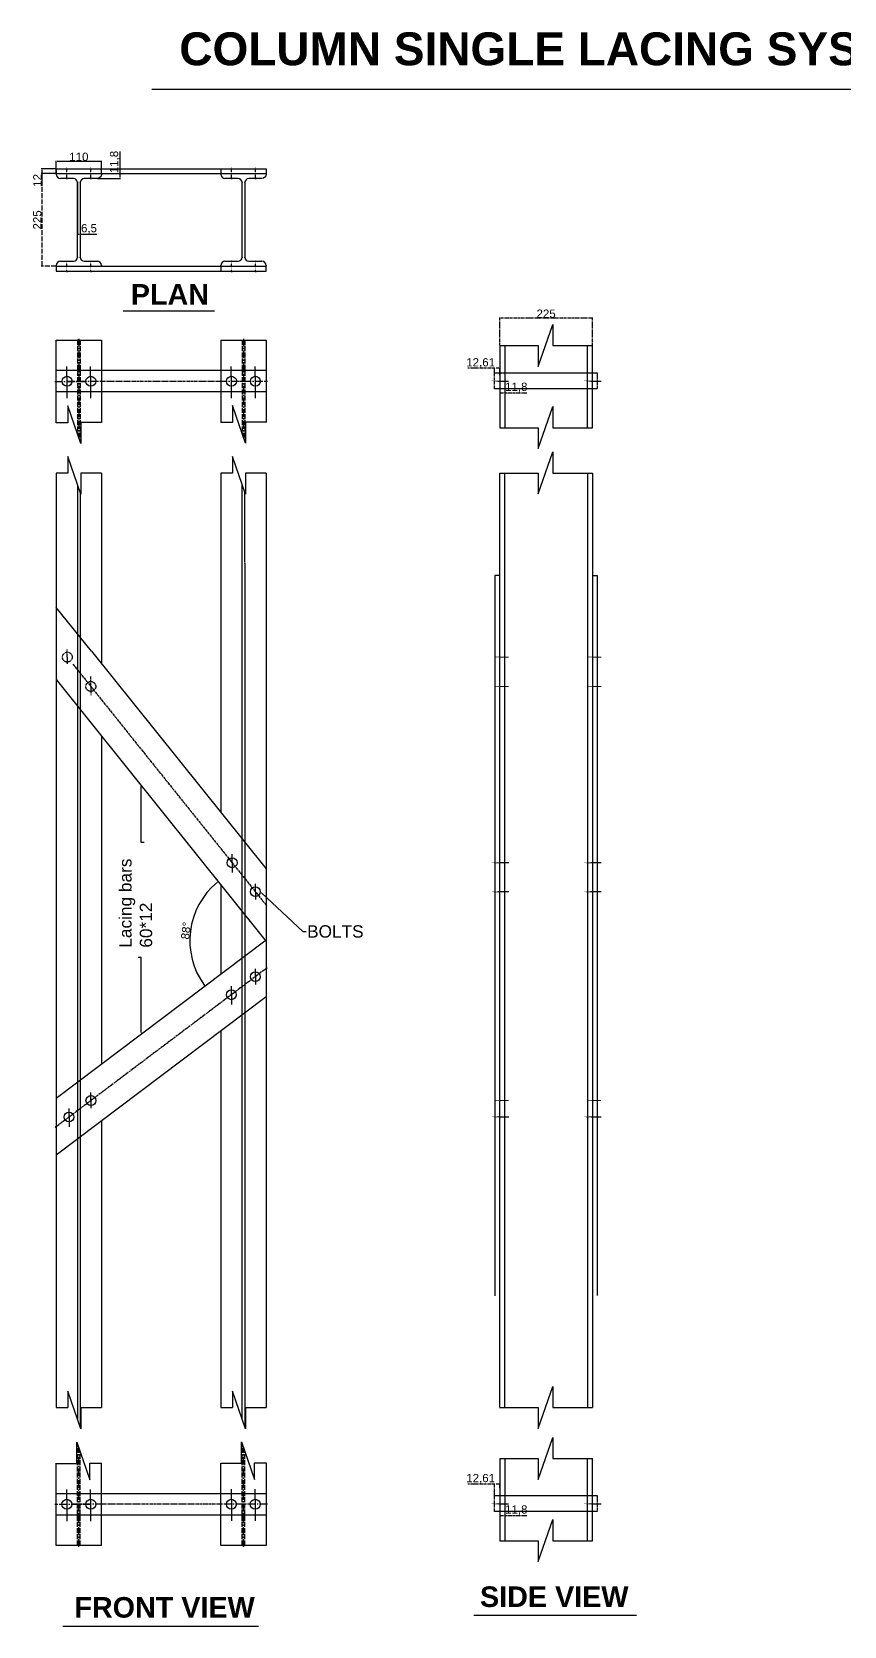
# Model space of a CAD drawing. Header units: millimetres. Extents: x 8616 to 52725, y 6697 to 10698.
# Drawn here: x 21785 to 23760, y 6697 to 10573 of the extents above; entities that cross this region are included whole.
import ezdxf
from ezdxf import colors
from ezdxf.entities.mleader import LeaderData, LeaderLine
from ezdxf.math import Vec2, Vec3

# ---------------------------------------------------------------- set-up
doc = ezdxf.new("R2010")
doc.units = ezdxf.units.MM
for name, pattern in [('ACAD_ISO02W100', [15, 12, -3]), ('CENTER', [50.8, 31.75, -6.35, 6.35, -6.35]), ('CENTER2', [28.575, 19.05, -3.175, 3.175, -3.175])]:
    doc.linetypes.add(name, pattern=pattern)
doc.styles.get("Standard").update_dxf_attribs({"font": 'arial.ttf'})
doc.dimstyles.new('ISO-25', dxfattribs={"dimtxt": 20, "dimasz": 2.5, "dimexe": 1.25, "dimexo": 0.625, "dimtad": 1, "dimtxsty": 'Standard', "dimcen": 2.5, "dimadec": 0, "dimazin": 0, "dimtfac": 1, "dimtmove": 0, "dimatfit": 3, "dimfxl": 1, "dimarcsym": 0})

# ---------------------------------------------------------------- blocks, each defined once
blk = doc.blocks.new('*D54')
at = {"color": 0, "linetype": 'ACAD_ISO02W100', "lineweight": -2, "transparency": 16777216}
for p, q in [((21843.8, 10228.6), (21808, 10228.6)), ((21809.3, 10226.1), (21809.3, 10006.1)), ((21843.8, 10003.6), (21808, 10003.6))]:
    blk.add_line(p, q, dxfattribs=at)
at = {"color": 0, "linetype": 'ACAD_ISO02W100', "transparency": 16777216}
for points in [[(21808.9, 10226.1), (21809.7, 10226.1), (21809.3, 10228.6)], [(21808.9, 10006.1), (21809.7, 10006.1), (21809.3, 10003.6)]]:
    blk.add_solid(points, dxfattribs=at)
at = {"layer": 'Defpoints', "color": 0, "linetype": 'ACAD_ISO02W100', "transparency": 16777216}
for p in [(21844.4, 10228.6), (21809.3, 10003.6), (21844.4, 10003.6)]:
    blk.add_point(p, dxfattribs=at)
at = {"color": 0, "linetype": 'ACAD_ISO02W100', "transparency": 16777216, "insert": (21798.5, 10116.1), "char_height": 20, "attachment_point": 5, "rotation": 90}
blk.add_mtext('225', dxfattribs=at)
blk = doc.blocks.new('*D55')
at = {"color": 0, "lineweight": -2, "ltscale": 0.2, "transparency": 16777216}
for p, q in [((21844.4, 10229.2), (21844.4, 10259.9)), ((21846.9, 10258.6), (21951.9, 10258.6)), ((21954.4, 10229.2), (21954.4, 10259.9))]:
    blk.add_line(p, q, dxfattribs=at)
at = {"color": 0, "ltscale": 0.2, "transparency": 16777216}
for points in [[(21846.9, 10259), (21846.9, 10258.2), (21844.4, 10258.6)], [(21951.9, 10259), (21951.9, 10258.2), (21954.4, 10258.6)]]:
    blk.add_solid(points, dxfattribs=at)
at = {"layer": 'Defpoints', "color": 0, "ltscale": 0.2, "transparency": 16777216}
for p in [(21954.4, 10258.6), (21844.4, 10228.6), (21954.4, 10228.6)]:
    blk.add_point(p, dxfattribs=at)
at = {"color": 0, "ltscale": 0.2, "transparency": 16777216, "insert": (21899.4, 10269.4), "char_height": 20, "attachment_point": 5}
blk.add_mtext('110', dxfattribs=at)
blk = doc.blocks.new('*D56')
at = {"color": 0, "lineweight": -2, "ltscale": 0.2, "transparency": 16777216}
for p, q in [((21843.8, 10240.4), (21807.8, 10240.4)), ((21809.1, 10237.9), (21809.1, 10231.1)), ((21843.8, 10228.6), (21807.8, 10228.6)), ((21809.1, 10228.6), (21809.1, 10198.3))]:
    blk.add_line(p, q, dxfattribs=at)
at = {"color": 0, "ltscale": 0.2, "transparency": 16777216}
for points in [[(21808.7, 10237.9), (21809.5, 10237.9), (21809.1, 10240.4)], [(21808.7, 10231.1), (21809.5, 10231.1), (21809.1, 10228.6)]]:
    blk.add_solid(points, dxfattribs=at)
at = {"layer": 'Defpoints', "color": 0, "ltscale": 0.2, "transparency": 16777216}
for p in [(21844.4, 10240.4), (21809.1, 10228.6), (21844.4, 10228.6)]:
    blk.add_point(p, dxfattribs=at)
at = {"color": 0, "ltscale": 0.2, "transparency": 16777216, "insert": (21798.4, 10212.2), "char_height": 20, "attachment_point": 5, "rotation": 90}
blk.add_mtext('12', dxfattribs=at)
blk = doc.blocks.new('*D57')
at = {"color": 0, "lineweight": -2, "ltscale": 0.2, "transparency": 16777216}
for p, q in [((21999.6, 10228.6), (21999.6, 10282.4)), ((21945.1, 10228.6), (22000.8, 10228.6)), ((21945.1, 10216.8), (22000.8, 10216.8)), ((21999.6, 10219.3), (21999.6, 10226.1))]:
    blk.add_line(p, q, dxfattribs=at)
at = {"color": 0, "ltscale": 0.2, "transparency": 16777216}
for points in [[(21999.2, 10226.1), (22000, 10226.1), (21999.6, 10228.6)], [(21999.2, 10219.3), (22000, 10219.3), (21999.6, 10216.8)]]:
    blk.add_solid(points, dxfattribs=at)
at = {"layer": 'Defpoints', "color": 0, "ltscale": 0.2, "transparency": 16777216}
for p in [(21944.4, 10228.6), (21944.4, 10216.8), (21999.6, 10228.6)]:
    blk.add_point(p, dxfattribs=at)
at = {"color": 0, "ltscale": 0.2, "transparency": 16777216, "insert": (21986.9, 10256.8), "char_height": 20, "attachment_point": 5, "rotation": 90}
blk.add_mtext('11,8', dxfattribs=at)
blk = doc.blocks.new('*D58')
at = {"color": 0, "lineweight": -2, "ltscale": 0.2, "transparency": 16777216}
for p, q in [((21896.2, 10206.2), (21896.2, 10080.2)), ((21902.7, 10206.2), (21902.7, 10080.2)), ((21898.7, 10081.4), (21900.2, 10081.4)), ((21902.7, 10081.4), (21943.1, 10081.4))]:
    blk.add_line(p, q, dxfattribs=at)
at = {"color": 0, "ltscale": 0.2, "transparency": 16777216}
for points in [[(21898.7, 10081.9), (21898.7, 10081), (21896.2, 10081.4)], [(21900.2, 10081.9), (21900.2, 10081), (21902.7, 10081.4)]]:
    blk.add_solid(points, dxfattribs=at)
at = {"layer": 'Defpoints', "color": 0, "ltscale": 0.2, "transparency": 16777216}
for p in [(21896.2, 10206.8), (21902.7, 10206.8), (21902.7, 10081.4)]:
    blk.add_point(p, dxfattribs=at)
at = {"color": 0, "ltscale": 0.2, "transparency": 16777216, "insert": (21924.1, 10094.1), "char_height": 20, "attachment_point": 5}
blk.add_mtext('6,5', dxfattribs=at)
blk = doc.blocks.new('*U59')
at = {"color": 0, "linetype": 'CENTER2', "transparency": 16777216}
blk.add_line((0, 103.5), (0, -136.8), dxfattribs=at)
blk = doc.blocks.new('*U60')
at = {"color": 0, "linetype": 'CENTER2', "transparency": 16777216}
blk.add_line((0, 103.7), (0, -137.6), dxfattribs=at)
blk = doc.blocks.new('*U61')
at = {"color": 0, "linetype": 'CENTER2', "transparency": 16777216}
blk.add_line((-38, 0), (38, 0), dxfattribs=at)
blk = doc.blocks.new('*U62')
at = {"color": 0, "linetype": 'CENTER2', "transparency": 16777216}
blk.add_line((-43.6, 0), (43.6, 0), dxfattribs=at)
blk = doc.blocks.new('*U63')
at = {"color": 0, "linetype": 'CENTER2', "transparency": 16777216}
blk.add_line((-38, 0), (38, 0), dxfattribs=at)
blk = doc.blocks.new('*U64')
at = {"color": 0, "linetype": 'CENTER2', "transparency": 16777216}
blk.add_line((-43.6, 0), (43.6, 0), dxfattribs=at)
blk = doc.blocks.new('*D65')
at = {"color": 0, "lineweight": -2, "ltscale": 0.2, "transparency": 16777216}
blk.add_arc((22353.3, 8363.6), 184.1, 129.4847, 216.222, dxfattribs=at)
at = {"color": 0, "ltscale": 0.2, "transparency": 16777216}
for points in [[(22236, 8506), (22236.5, 8505.4), (22238.2, 8507.3)], [(22205.1, 8255), (22204.5, 8254.5), (22206.3, 8252.8)]]:
    blk.add_solid(points, dxfattribs=at)
at = {"layer": 'Defpoints', "color": 0, "ltscale": 0.2, "transparency": 16777216}
for p in [(21844.4, 8998.6), (22182.5, 8432.1), (22351.5, 8365.9), (22354.4, 8364.4), (21844.4, 7980.1)]:
    blk.add_point(p, dxfattribs=at)
at = {"color": 0, "ltscale": 0.2, "transparency": 16777216, "insert": (22159.9, 8387.8), "char_height": 20, "attachment_point": 5, "rotation": 82.8533}
blk.add_mtext('88°', dxfattribs=at)
blk = doc.blocks.new('*U66')
at = {"color": 0, "linetype": 'CENTER2', "ltscale": 0.2, "transparency": 16777216}
blk.add_line((257.8, 194.3), (-257.8, -194.3), dxfattribs=at)
blk = doc.blocks.new('*U67')
at = {"color": 0, "linetype": 'CENTER2', "ltscale": 0.3, "transparency": 16777216}
blk.add_line((-235, 293.2), (235, -293.2), dxfattribs=at)
blk = doc.blocks.new('*U72')
at = {"color": 0, "linetype": 'CENTER2', "transparency": 16777216}
blk.add_line((0, -103.5), (0, 136.8), dxfattribs=at)
blk = doc.blocks.new('*U73')
at = {"color": 0, "linetype": 'CENTER2', "transparency": 16777216}
blk.add_line((0, -103.7), (0, 137.6), dxfattribs=at)
blk = doc.blocks.new('*U68')
at = {"color": 0, "linetype": 'CENTER2', "transparency": 16777216}
blk.add_line((38, 0), (-38, 0), dxfattribs=at)
blk = doc.blocks.new('*U69')
at = {"color": 0, "linetype": 'CENTER2', "transparency": 16777216}
blk.add_line((43.6, 0), (-43.6, 0), dxfattribs=at)
blk = doc.blocks.new('*U70')
at = {"color": 0, "linetype": 'CENTER2', "transparency": 16777216}
blk.add_line((38, 0), (-38, 0), dxfattribs=at)
blk = doc.blocks.new('*U71')
at = {"color": 0, "linetype": 'CENTER2', "transparency": 16777216}
blk.add_line((43.6, 0), (-43.6, 0), dxfattribs=at)
blk = doc.blocks.new('*D94')
at = {"color": 0, "linetype": 'CENTER', "lineweight": -2, "ltscale": 0.2, "transparency": 16777216}
for p, q in [((22922.7, 7013.9), (22922.7, 6964.8)), ((22934.5, 7013.9), (22934.5, 6964.8)), ((22925.2, 6966), (22932, 6966)), ((22934.5, 6966), (22988.4, 6966))]:
    blk.add_line(p, q, dxfattribs=at)
at = {"color": 0, "linetype": 'CENTER', "ltscale": 0.2, "transparency": 16777216}
for points in [[(22925.2, 6966.4), (22925.2, 6965.6), (22922.7, 6966)], [(22932, 6966.4), (22932, 6965.6), (22934.5, 6966)]]:
    blk.add_solid(points, dxfattribs=at)
at = {"layer": 'Defpoints', "color": 0, "linetype": 'CENTER', "ltscale": 0.2, "transparency": 16777216}
for p in [(22922.7, 7014.5), (22934.5, 7014.5), (22934.5, 6966)]:
    blk.add_point(p, dxfattribs=at)
at = {"color": 0, "linetype": 'CENTER', "ltscale": 0.2, "transparency": 16777216, "insert": (22962.7, 6978.7), "char_height": 20, "attachment_point": 5}
blk.add_mtext('11,8', dxfattribs=at)
blk = doc.blocks.new('*D95')
at = {"color": 0, "linetype": 'CENTER', "lineweight": -2, "ltscale": 0.2, "transparency": 16777216}
for p, q in [((22910.1, 7042.4), (22844.6, 7042.4)), ((22910.1, 7015.1), (22910.1, 7043.6)), ((22920.2, 7042.4), (22912.6, 7042.4)), ((22922.7, 7032), (22922.7, 7043.6))]:
    blk.add_line(p, q, dxfattribs=at)
at = {"color": 0, "linetype": 'CENTER', "ltscale": 0.2, "transparency": 16777216}
for points in [[(22912.6, 7042.8), (22912.6, 7042), (22910.1, 7042.4)], [(22920.2, 7042.8), (22920.2, 7042), (22922.7, 7042.4)]]:
    blk.add_solid(points, dxfattribs=at)
at = {"layer": 'Defpoints', "color": 0, "linetype": 'CENTER', "ltscale": 0.2, "transparency": 16777216}
for p in [(22910.1, 7042.4), (22922.7, 7031.3), (22910.1, 7014.5)]:
    blk.add_point(p, dxfattribs=at)
at = {"color": 0, "linetype": 'CENTER', "ltscale": 0.2, "transparency": 16777216, "insert": (22876.1, 7055), "char_height": 20, "attachment_point": 5}
blk.add_mtext('12,61', dxfattribs=at)
blk = doc.blocks.new('*D96')
at = {"color": 0, "linetype": 'CENTER', "lineweight": -2, "ltscale": 0.2, "transparency": 16777216}
for p, q in [((22922.7, 9743.7), (22922.7, 9694.6)), ((22934.5, 9743.7), (22934.5, 9694.6)), ((22925.2, 9695.8), (22932, 9695.8)), ((22934.5, 9695.8), (22988.4, 9695.8))]:
    blk.add_line(p, q, dxfattribs=at)
at = {"color": 0, "linetype": 'CENTER', "ltscale": 0.2, "transparency": 16777216}
for points in [[(22925.2, 9696.3), (22925.2, 9695.4), (22922.7, 9695.8)], [(22932, 9696.3), (22932, 9695.4), (22934.5, 9695.8)]]:
    blk.add_solid(points, dxfattribs=at)
at = {"layer": 'Defpoints', "color": 0, "linetype": 'CENTER', "ltscale": 0.2, "transparency": 16777216}
for p in [(22922.7, 9744.3), (22934.5, 9744.3), (22934.5, 9695.8)]:
    blk.add_point(p, dxfattribs=at)
at = {"color": 0, "linetype": 'CENTER', "ltscale": 0.2, "transparency": 16777216, "insert": (22962.7, 9708.5), "char_height": 20, "attachment_point": 5}
blk.add_mtext('11,8', dxfattribs=at)
blk = doc.blocks.new('*D97')
at = {"color": 0, "linetype": 'CENTER', "lineweight": -2, "ltscale": 0.2, "transparency": 16777216}
for p, q in [((22910.1, 9755.3), (22844.6, 9755.3)), ((22910.1, 9744.9), (22910.1, 9756.6)), ((22920.2, 9755.3), (22912.6, 9755.3)), ((22922.7, 9738.2), (22922.7, 9756.6))]:
    blk.add_line(p, q, dxfattribs=at)
at = {"color": 0, "linetype": 'CENTER', "ltscale": 0.2, "transparency": 16777216}
for points in [[(22912.6, 9755.8), (22912.6, 9754.9), (22910.1, 9755.3)], [(22920.2, 9755.8), (22920.2, 9754.9), (22922.7, 9755.3)]]:
    blk.add_solid(points, dxfattribs=at)
at = {"layer": 'Defpoints', "color": 0, "linetype": 'CENTER', "ltscale": 0.2, "transparency": 16777216}
for p in [(22910.1, 9755.3), (22910.1, 9744.3), (22922.7, 9737.6)]:
    blk.add_point(p, dxfattribs=at)
at = {"color": 0, "linetype": 'CENTER', "ltscale": 0.2, "transparency": 16777216, "insert": (22876.1, 9768), "char_height": 20, "attachment_point": 5}
blk.add_mtext('12,61', dxfattribs=at)
blk = doc.blocks.new('*D98')
at = {"color": 0, "linetype": 'CENTER', "lineweight": -2, "ltscale": 0.2, "transparency": 16777216}
for p, q in [((22922.7, 9811.2), (22922.7, 9878.4)), ((23145.2, 9877.2), (22925.2, 9877.2)), ((23147.7, 9811.2), (23147.7, 9878.4))]:
    blk.add_line(p, q, dxfattribs=at)
at = {"color": 0, "linetype": 'CENTER', "ltscale": 0.2, "transparency": 16777216}
for points in [[(22925.2, 9877.6), (22925.2, 9876.7), (22922.7, 9877.2)], [(23145.2, 9877.6), (23145.2, 9876.7), (23147.7, 9877.2)]]:
    blk.add_solid(points, dxfattribs=at)
at = {"layer": 'Defpoints', "color": 0, "linetype": 'CENTER', "ltscale": 0.2, "transparency": 16777216}
for p in [(22922.7, 9877.2), (22922.7, 9810.5), (23147.7, 9810.5)]:
    blk.add_point(p, dxfattribs=at)
at = {"color": 0, "linetype": 'CENTER', "ltscale": 0.2, "transparency": 16777216, "insert": (23035.2, 9888), "char_height": 20, "attachment_point": 5}
blk.add_mtext('225', dxfattribs=at)

msp = doc.modelspace()

# ---------------------------------------------------------------- linework, layer by layer
at = {"ltscale": 0.8}
msp.add_line((22077.123, 10433.629), (24132.109, 10433.629), dxfattribs=at)
at = {"ltscale": 0.2}
for p, q in [((21844.43, 10240.382), (22354.568, 10240.382)), ((21844.43, 10240.382), (21844.43, 10228.582)), ((22244.568, 10240.382), (22244.568, 10228.582)), ((22354.568, 10240.382), (22354.568, 10228.582)), ((21844.43, 10228.582), (22354.568, 10228.582)), ((21844.43, 10228.582), (21844.43, 10228.582)), ((21844.43, 10228.582), (21844.43, 10226.782)), ((21954.43, 10228.582), (21954.43, 10228.582)), ((22244.568, 10228.582), (22244.568, 10228.582)), ((22244.568, 10228.582), (22244.568, 10226.782)), ((22354.568, 10228.582), (22354.568, 10228.582)), ((21844.43, 10003.582), (21844.43, 10005.382)), ((21844.43, 10003.582), (22354.568, 10003.582)), ((21844.43, 10003.582), (21844.43, 9991.782)), ((21954.43, 10005.382), (21954.43, 10003.582)), ((22244.568, 10003.582), (22244.568, 10005.382)), ((22244.568, 10003.582), (22244.568, 9991.782)), ((22354.568, 10005.382), (22354.568, 10003.582)), ((22354.568, 10003.582), (22354.568, 10003.582)), ((22354.568, 9991.782), (22354.568, 10003.582)), ((21844.43, 9991.782), (22354.568, 9991.782)), ((22007.401, 9894.838), (22229.153, 9894.838)), ((23015.66, 9759.939), (23051.472, 9862.034)), ((23051.472, 9862.034), (23051.472, 9810.533)), ((21844.43, 9823.813), (21954.43, 9823.813)), ((21844.43, 9622.99), (21844.43, 9823.813)), ((21899.43, 9823.813), (21896.18, 9823.813)), ((21954.43, 9823.813), (21954.43, 9623.813)), ((22244.43, 9823.813), (22244.43, 9623.813)), ((22244.43, 9823.813), (22354.43, 9823.813)), ((22354.43, 9823.813), (22354.43, 9623.813)), ((22922.75, 9810.533), (23015.66, 9810.533)), ((22922.75, 9810.533), (22922.75, 9610.533)), ((22934.55, 9810.533), (22934.55, 9610.533)), ((23015.66, 9810.533), (23015.66, 9759.939)), ((23051.472, 9810.533), (23147.75, 9810.533)), ((23135.95, 9610.533), (23135.95, 9810.533)), ((23147.75, 9610.533), (23147.75, 9810.533)), ((21844.43, 9750.438), (22354.43, 9750.438)), ((21870.379, 9735.8), (21870.379, 9759.897)), ((21870.379, 9735.8), (21870.379, 9682.723)), ((21928.036, 9735.8), (21928.036, 9759.897)), ((21928.036, 9735.8), (21928.036, 9682.723)), ((22269.933, 9735.8), (22269.933, 9759.897)), ((22269.933, 9735.8), (22269.933, 9682.723)), ((22328.184, 9735.813), (22328.184, 9759.911)), ((22328.184, 9735.813), (22328.184, 9682.736)), ((21844.43, 9698.76), (22354.43, 9698.76)), ((21904.219, 9572.154), (21872.528, 9663.825)), ((21872.528, 9663.825), (21872.528, 9622.99)), ((22304.219, 9572.977), (22272.528, 9664.649)), ((22272.528, 9664.649), (22272.528, 9623.813)), ((23015.66, 9559.939), (23051.472, 9662.034)), ((23051.472, 9662.034), (23051.472, 9610.533)), ((21872.528, 9622.99), (21844.43, 9622.99)), ((21954.43, 9623.813), (21904.219, 9623.813)), ((21904.219, 9623.813), (21904.219, 9572.154)), ((22272.528, 9623.813), (22244.43, 9623.813)), ((22354.43, 9624.637), (22304.219, 9624.637)), ((22304.219, 9624.637), (22304.219, 9572.977)), ((22922.75, 9610.533), (23015.66, 9610.533)), ((23015.66, 9610.533), (23015.66, 9559.939)), ((23051.472, 9610.533), (23147.75, 9610.533)), ((21904.219, 9448.948), (21872.528, 9540.619)), ((21872.528, 9540.619), (21872.528, 9500.607)), ((22304.219, 9448.948), (22272.528, 9540.619)), ((22272.528, 9540.619), (22272.528, 9500.607)), ((23015.66, 9450.013), (23051.472, 9552.107)), ((23051.472, 9552.107), (23051.472, 9500.607)), ((21844.43, 9500.607), (21844.43, 7228.212)), ((21872.528, 9500.607), (21844.43, 9500.607)), ((21954.43, 9500.607), (21904.219, 9500.607)), ((21904.219, 9500.607), (21904.219, 9448.948)), ((21954.43, 9500.607), (21954.43, 9165.104)), ((22244.43, 9500.607), (22244.43, 8719.899)), ((22272.528, 9500.607), (22244.43, 9500.607)), ((22354.43, 9500.607), (22304.219, 9500.607)), ((22304.219, 9500.607), (22304.219, 9448.948)), ((22354.43, 9500.607), (22354.43, 7228.212)), ((22922.75, 7228.212), (22922.75, 9500.607)), ((22922.75, 9500.607), (23015.66, 9500.607)), ((22934.55, 7228.212), (22934.55, 9500.607)), ((23015.66, 9500.607), (23015.66, 9450.013)), ((23051.472, 9500.607), (23147.75, 9500.607)), ((23135.95, 9500.607), (23135.95, 7228.212)), ((23147.75, 9500.607), (23147.75, 7228.212)), ((22922.75, 9251.476), (22910.75, 9251.476)), ((22910.75, 9251.476), (22910.75, 9239.476)), ((22910.75, 9239.476), (22910.75, 7499.863)), ((23159.75, 9250.852), (23147.75, 9250.852)), ((23159.75, 7500.555), (23159.75, 9250.852)), ((21930.27, 9067.42), (21844.43, 9173.241)), ((21954.43, 9165.104), (21954.43, 9037.27)), ((21930.27, 9067.42), (22354.43, 8538.107)), ((21844.43, 8998.633), (22351.479, 8365.884)), ((21954.43, 8861.364), (21954.43, 8062.988)), ((22244.43, 8719.899), (22244.43, 8675.377)), ((22272.031, 8552.981), (22272.031, 8573.523)), ((22272.031, 8552.981), (22272.031, 8552.981)), ((22272.031, 8552.981), (22272.031, 8529.218)), ((22244.43, 8499.471), (22244.43, 8281.519)), ((22328.472, 8482.548), (22328.472, 8501.991)), ((22328.472, 8482.548), (22328.472, 8463.851)), ((22354.43, 8364.41), (21844.43, 7980.097)), ((22328.472, 8275.981), (22328.472, 8295.423)), ((22328.472, 8275.981), (22328.472, 8257.284)), ((22354.43, 8226.675), (21844.43, 7842.362)), ((22270.191, 8232.063), (22270.191, 8252.606)), ((22270.191, 8232.063), (22270.191, 8232.063)), ((22270.191, 8232.063), (22270.191, 8208.3)), ((22244.43, 8143.784), (22244.43, 8094.21)), ((22244.43, 8094.21), (22244.43, 7228.212)), ((21928.778, 7974.79), (21928.778, 7994.233)), ((21875.493, 7934.637), (21875.493, 7955.18)), ((21928.778, 7974.79), (21928.778, 7956.093)), ((21875.493, 7934.637), (21875.493, 7934.637)), ((21875.493, 7934.637), (21875.493, 7910.874)), ((21954.43, 7925.253), (21954.43, 7790.037)), ((21954.43, 7790.037), (21954.43, 7559.21)), ((21954.43, 7559.21), (21954.43, 7228.212)), ((22922.75, 7349.484), (22922.75, 7349.484)), ((21904.219, 7176.553), (21872.528, 7268.224)), ((21872.528, 7268.224), (21872.528, 7228.212)), ((22304.219, 7176.553), (22272.528, 7268.224)), ((22272.528, 7268.224), (22272.528, 7228.212)), ((23015.66, 7177.618), (23051.472, 7279.713)), ((23051.472, 7279.713), (23051.472, 7228.212)), ((21844.43, 7228.212), (21872.528, 7228.212)), ((21904.219, 7228.212), (21904.219, 7176.553)), ((21904.219, 7228.212), (21954.43, 7228.212)), ((22244.43, 7228.212), (22272.528, 7228.212)), ((22304.219, 7228.212), (22304.219, 7176.553)), ((22304.219, 7228.212), (22354.43, 7228.212)), ((22922.75, 7228.212), (23015.66, 7228.212)), ((22922.75, 7225.527), (22922.75, 7225.527)), ((23015.66, 7228.212), (23015.66, 7177.618)), ((23051.472, 7228.212), (23147.75, 7228.212)), ((21894.641, 7092.339), (21894.641, 7143.999)), ((21894.641, 7143.999), (21926.332, 7052.327)), ((22294.641, 7093.163), (22294.641, 7144.822)), ((22294.641, 7144.822), (22326.332, 7053.151)), ((23015.66, 7053.661), (23051.472, 7155.756)), ((23051.472, 7155.756), (23051.472, 7104.255)), ((22326.332, 7053.151), (22326.332, 7093.986)), ((22326.332, 7093.986), (22354.43, 7093.986)), ((22354.43, 7093.986), (22354.43, 6893.163)), ((22922.75, 7104.255), (23015.66, 7104.255)), ((22922.75, 7104.255), (22922.75, 6904.255)), ((22934.55, 7104.255), (22934.55, 6904.255)), ((23015.66, 7104.255), (23015.66, 7053.661)), ((23051.472, 7104.255), (23147.75, 7104.255)), ((23135.95, 6904.255), (23135.95, 7104.255)), ((23147.75, 6904.255), (23147.75, 7104.255)), ((21844.43, 6893.163), (21844.43, 7093.163)), ((21844.43, 7092.339), (21894.641, 7092.339)), ((21926.332, 7052.327), (21926.332, 7093.163)), ((21926.332, 7093.163), (21954.43, 7093.163)), ((21954.43, 6893.163), (21954.43, 7093.163)), ((22244.43, 6893.163), (22244.43, 7093.163)), ((22244.43, 7093.163), (22294.641, 7093.163)), ((22354.43, 7018.216), (21844.43, 7018.216)), ((21870.231, 7005.15), (21870.231, 7029.247)), ((21928.036, 7005.15), (21928.036, 7029.247)), ((22270.302, 7005.561), (22270.302, 7029.659)), ((22328.036, 7005.561), (22328.036, 7029.659)), ((21870.231, 7005.15), (21870.231, 6952.072)), ((21928.036, 7005.15), (21928.036, 6952.072)), ((22270.302, 7005.561), (22270.302, 6952.484)), ((22328.036, 7005.561), (22328.036, 6952.484)), ((22354.43, 6966.538), (21844.43, 6966.538)), ((23015.66, 6853.661), (23051.472, 6955.756)), ((23051.472, 6955.756), (23051.472, 6904.255)), ((22922.75, 6904.255), (23015.66, 6904.255)), ((23015.66, 6904.255), (23015.66, 6853.661)), ((23051.472, 6904.255), (23147.75, 6904.255)), ((21954.43, 6893.163), (21844.43, 6893.163)), ((22354.43, 6893.163), (22244.43, 6893.163)), ((22299.43, 6893.163), (22302.68, 6893.163)), ((22859.305, 6723.753), (23254.857, 6723.753)), ((21860.687, 6696.853), (22336.448, 6696.853))]:
    msp.add_line(p, q, dxfattribs=at)
at = {"linetype": 'ACAD_ISO02W100'}
for p, q in [((21870.305, 10218.582), (21870.305, 10244.586)), ((21928.555, 10218.582), (21928.555, 10244.586)), ((22270.443, 10218.582), (22270.443, 10244.586)), ((22328.693, 10218.582), (22328.693, 10244.586)), ((21870.305, 9991.782), (21870.305, 10017.786)), ((21928.379, 9991.782), (21928.379, 10017.786)), ((22270.443, 9991.782), (22270.443, 10017.786)), ((22328.517, 9991.782), (22328.517, 10017.786))]:
    msp.add_line(p, q, dxfattribs=at).dxf.unprotected_set("ltscale", 0)
at = {"linetype": 'ACAD_ISO02W100', "ltscale": 0.3}
for p, q in [((21870.305, 10218.582), (21870.305, 10215.45)), ((21928.555, 10218.582), (21928.555, 10215.45)), ((22270.443, 10218.582), (22270.443, 10215.45)), ((22328.693, 10218.582), (22328.693, 10215.45)), ((21870.305, 9991.782), (21870.305, 9988.65)), ((21928.379, 9991.782), (21928.379, 9988.65)), ((22270.443, 9991.782), (22270.443, 9988.65)), ((22328.517, 9991.782), (22328.517, 9988.65))]:
    msp.add_line(p, q, dxfattribs=at)
at = {"linetype": 'ACAD_ISO02W100'}
for p, q in [((21896.18, 9823.813), (21896.189, 9595.382)), ((21902.68, 9823.813), (21902.695, 9576.564)), ((22296.324, 9823.813), (22296.333, 9595.791)), ((22302.824, 9823.813), (22302.838, 9576.973)), ((21896.037, 6893.163), (21896.022, 7140.003)), ((22296.18, 6893.163), (22296.166, 7140.412)), ((21902.537, 6893.163), (21902.528, 7121.185)), ((22302.68, 6893.163), (22302.671, 7121.594))]:
    msp.add_line(p, q, dxfattribs=at)
at = {"linetype": 'CENTER', "ltscale": 0.2}
for p, q in [((22910.143, 9705.694), (22910.143, 9744.306)), ((22910.143, 9744.306), (22912.404, 9744.306)), ((23147.143, 9744.306), (23147.143, 9744.306)), ((23147.143, 9744.306), (23159.143, 9744.306)), ((23159.143, 9744.306), (23159.143, 9705.694)), ((21957.93, 9723.813), (22244.43, 9723.813)), ((22922.143, 9705.694), (22910.143, 9705.694)), ((23159.143, 9705.694), (23156.594, 9705.694)), ((21871.409, 9052.919), (21871.409, 9071.185)), ((21871.409, 9052.919), (21871.409, 9036.109)), ((21928.565, 8981.594), (21928.565, 9005.987)), ((21928.565, 8981.594), (21928.565, 8960.084)), ((22240.93, 6993.163), (21954.43, 6993.163)), ((22910.143, 6975.867), (22910.143, 7014.48)), ((22910.143, 7014.48), (22912.404, 7014.48)), ((23147.143, 7014.48), (23147.143, 7014.48)), ((23147.143, 7014.48), (23159.143, 7014.48)), ((23159.143, 7014.48), (23159.143, 6975.867)), ((22922.143, 6975.867), (22910.143, 6975.867)), ((23159.143, 6975.867), (23156.594, 6975.867))]:
    msp.add_line(p, q, dxfattribs=at)
at = {"linetype": 'ACAD_ISO02W100', "ltscale": 0.2}
for p, q in [((21896.213, 9472.106), (21896.175, 7199.821)), ((22295.984, 9472.106), (22295.924, 7200.548)), ((21902.703, 9453.334), (21902.692, 7180.971)), ((22302.474, 9453.334), (22302.549, 7181.385))]:
    msp.add_line(p, q, dxfattribs=at)
at = {"ltscale": 0.2}
for points in [[(21854.43, 10015.382), (21886.18, 10015.382, 0.41421356), (21896.18, 10025.382), (21896.18, 10023.582), (21896.18, 10208.582), (21896.18, 10206.782, 0.41421356), (21886.18, 10216.782), (21854.43, 10216.782)], [(21954.43, 10228.582), (21954.43, 10226.782, -0.41421356), (21944.43, 10216.782), (21912.68, 10216.782, 0.41421356), (21902.68, 10206.782), (21902.68, 10208.582), (21902.68, 10023.582), (21902.68, 10025.382, 0.41421356), (21912.68, 10015.382), (21944.43, 10015.382)], [(22254.568, 10015.382), (22286.318, 10015.382, 0.41421356), (22296.318, 10025.382), (22296.318, 10023.582), (22296.318, 10208.582), (22296.318, 10206.782, 0.41421356), (22286.318, 10216.782), (22254.568, 10216.782)], [(22354.568, 10228.582), (22354.568, 10226.782, -0.41421356), (22344.568, 10216.782), (22312.818, 10216.782, 0.41421356), (22302.818, 10206.782), (22302.818, 10208.582), (22302.818, 10023.582), (22302.818, 10025.382, 0.41421356), (22312.818, 10015.382), (22344.568, 10015.382)]]:
    msp.add_lwpolyline(points, format="xyb", dxfattribs=at)
for points in [[(22912.404, 9744.306), (23156.594, 9744.306)], [(23156.594, 9705.694), (22922.143, 9705.694)], [(22912.404, 7014.48), (23156.594, 7014.48)], [(23156.594, 6975.867), (22922.143, 6975.867)]]:
    msp.add_lwpolyline(points, dxfattribs=at)
at = {"linetype": 'CENTER', "ltscale": 0.2, "const_width": 3}
for points in [[(22900.945, 9723.401), (22944.554, 9723.401), (22944.554, 9723.401), (22900.945, 9723.401)], [(23125.945, 9723.401), (23169.554, 9723.401), (23169.554, 9723.401), (23125.945, 9723.401)], [(22900.945, 9052.919), (22944.554, 9052.919), (22944.554, 9052.919), (22900.945, 9052.919)], [(23125.945, 9052.919), (23169.554, 9052.919), (23169.554, 9052.919), (23125.945, 9052.919)], [(22900.945, 8981.594), (22944.554, 8981.594), (22944.554, 8981.594), (22900.945, 8981.594)], [(23125.945, 8981.594), (23169.554, 8981.594), (23169.554, 8981.594), (23125.945, 8981.594)], [(22901.552, 8552.981), (22945.16, 8552.981), (22945.16, 8552.981), (22901.552, 8552.981)], [(23125.945, 8552.981), (23169.554, 8552.981), (23169.554, 8552.981), (23125.945, 8552.981)], [(22901.552, 8482.548), (22945.16, 8482.548), (22945.16, 8482.548), (22901.552, 8482.548)], [(23125.945, 8482.548), (23169.554, 8482.548), (23169.554, 8482.548), (23125.945, 8482.548)], [(22900.945, 7974.79), (22944.554, 7974.79), (22944.554, 7974.79), (22900.945, 7974.79)], [(23125.339, 7974.79), (23168.947, 7974.79), (23168.947, 7974.79), (23125.339, 7974.79)], [(22901.552, 7934.637), (22945.16, 7934.637), (22945.16, 7934.637), (22901.552, 7934.637)], [(23125.945, 7934.637), (23169.554, 7934.637), (23169.554, 7934.637), (23125.945, 7934.637)], [(22900.945, 6993.575), (22944.554, 6993.575), (22944.554, 6993.575), (22900.945, 6993.575)], [(23125.945, 6993.575), (23169.554, 6993.575), (23169.554, 6993.575), (23125.945, 6993.575)]]:
    msp.add_lwpolyline(points, close=True, dxfattribs=at)
at = {"ltscale": 0.2}
for centre in [(21870.825, 9723.813), (21928.558, 9723.813), (22270.379, 9723.813), (22328.63, 9723.827), (22272.031, 8552.981), (22328.472, 8482.548), (22328.472, 8275.981), (22270.191, 8232.063), (21928.778, 7974.79), (21875.493, 7934.637), (21870.231, 6993.15), (21928.482, 6993.163), (22270.302, 6993.163), (22328.036, 6993.163)]:
    msp.add_circle(centre, 12, dxfattribs=at)
at = {"linetype": 'CENTER', "ltscale": 0.2}
for centre in [(21871.409, 9052.919), (21928.565, 8981.594)]:
    msp.add_circle(centre, 12, dxfattribs=at)
at = {"ltscale": 0.2}
for centre, start, end in [((21854.43, 10226.782), 180, 270), ((22254.568, 10226.782), 180, 270), ((21854.43, 10005.382), 90, 180), ((21944.43, 10005.382), 0, 90), ((22254.568, 10005.382), 90, 180), ((22344.568, 10005.382), 0, 90)]:
    msp.add_arc(centre, 10, start, end, dxfattribs=at)

# ---------------------------------------------------------------- block references
at = {"linetype": 'CENTER2'}
for name, p in [('*U60', (21899.43, 9723.607)), ('*U59', (22299.43, 9723.813)), ('*U61', (21878.955, 9723.401)), ('*U62', (21914.378, 9723.813)), ('*U63', (22278.955, 9723.813)), ('*U64', (22314.378, 9724.225)), ('*U72', (21899.43, 6993.163)), ('*U73', (22299.43, 6993.369)), ('*U71', (21884.483, 6992.751)), ('*U70', (21919.906, 6993.163)), ('*U69', (22284.483, 6993.163)), ('*U68', (22319.906, 6993.575))]:
    msp.add_blockref(name, p, dxfattribs=at)
at = {"linetype": 'CENTER2', "ltscale": 0.3}
msp.add_blockref('*U67', (22120.152, 8742.511), dxfattribs=at)
at = {"linetype": 'CENTER2', "ltscale": 0.2}
msp.add_blockref('*U66', (22099.43, 8103.386), dxfattribs=at)

# ---------------------------------------------------------------- texts
at = {"ltscale": 0.8, "insert": (22143.705, 10572.076), "char_height": 80, "attachment_point": 1}
msp.add_mtext_dynamic_manual_height_columns('{\\fArial|b1|i0|c0|p34;COLUMN SINGLE LACING SYSTEM }', width=3619.00866, gutter_width=12.5, heights=[0], dxfattribs=at)
at = {"ltscale": 0.2, "char_height": 50, "attachment_point": 1}
for s, insert in [('{\\fArial|b1|i0|c0|p34;PLAN}', (22025.695, 9959.999)), ('{\\fArial|b1|i0|c0|p34;SIDE VIEW}', (22874.481, 6793.405)), ('{\\fArial|b1|i0|c0|p34;FRONT VIEW}', (21888.551, 6767.46))]:
    msp.add_mtext_dynamic_manual_height_columns(s, width=732.18672, gutter_width=12.5, heights=[0], dxfattribs=dict(at, insert=insert))
at = {"linetype": 'CENTER', "ltscale": 0.2, "insert": (21997.511, 8346.493), "char_height": 30, "attachment_point": 1, "rotation": 90}
msp.add_mtext_dynamic_manual_height_columns('Lacing bars 60*12', width=284.00942, gutter_width=12.5, heights=[0], dxfattribs=at)

# ---------------------------------------------------------------- dimensions: what is measured, and where the dimension line sits
at = {"ltscale": 0.2}
for base, p1, p2, picture, middle in [((21954.43, 10258.607), (21844.43, 10228.582), (21954.43, 10228.582), '*D55', (21899.43, 10269.444)), ((21902.68, 10081.448), (21896.18, 10206.782), (21902.68, 10206.782), '*D58', (21924.141, 10094.092))]:
    dim = msp.add_linear_dim(base=base, p1=p1, p2=p2, dimstyle='ISO-25', dxfattribs=at)
    dim.commit()
    dim.dimension.update_dxf_attribs({"geometry": picture, "text_midpoint": middle})
dim = msp.add_linear_dim(base=(21999.578, 10228.582), p1=(21944.43, 10216.782), p2=(21944.43, 10228.582), angle=90, dimstyle='ISO-25', dxfattribs=at)
dim.commit()
dim.dimension.update_dxf_attribs({"geometry": '*D57', "text_midpoint": (21986.934, 10256.762)})
dim = msp.add_linear_dim(base=(21809.089, 10228.582), p1=(21844.43, 10240.382), p2=(21844.43, 10228.582), angle=90, text='12', dimstyle='ISO-25', dxfattribs=at)
dim.commit()
dim.dimension.update_dxf_attribs({"geometry": '*D56', "text_midpoint": (21798.423, 10212.176)})
at = {"linetype": 'ACAD_ISO02W100'}
dim = msp.add_linear_dim(base=(21809.297, 10003.582), p1=(21844.43, 10228.582), p2=(21844.43, 10003.582), angle=90, dimstyle='ISO-25', dxfattribs=at)
dim.commit()
dim.dimension.update_dxf_attribs({"geometry": '*D54', "text_midpoint": (21798.461, 10116.082)})
at = {"linetype": 'CENTER', "ltscale": 0.2}
for base, p1, p2, picture, middle in [((22922.75, 9877.157), (23147.75, 9810.533), (22922.75, 9810.533), '*D98', (23035.25, 9887.994)), ((22910.143, 9755.344), (22922.75, 9737.625), (22910.143, 9744.306), '*D97', (22876.145, 9767.988)), ((22934.55, 9695.846), (22922.75, 9744.306), (22934.55, 9744.306), '*D96', (22962.729, 9708.491)), ((22910.143, 7042.385), (22922.75, 7031.347), (22910.143, 7014.48), '*D95', (22876.145, 7055.029)), ((22934.55, 6966.02), (22922.75, 7014.48), (22934.55, 7014.48), '*D94', (22962.729, 6978.664))]:
    dim = msp.add_linear_dim(base=base, p1=p1, p2=p2, dimstyle='ISO-25', dxfattribs=at)
    dim.commit()
    dim.dimension.update_dxf_attribs({"geometry": picture, "text_midpoint": middle})
at = {"ltscale": 0.2}
dim = msp.add_angular_dim_2l(base=(22182.455, 8432.138), line1=((22354.43, 8364.41), (21844.43, 7980.097)), line2=((21844.43, 8998.633), (22351.479, 8365.884)), dimstyle='ISO-25', dxfattribs=at)
dim.commit()
dim.dimension.update_dxf_attribs({"geometry": '*D65', "text_midpoint": (22159.892, 8387.832)})

# ---------------------------------------------------------------- leaders
at = {"linetype": 'CENTER', "ltscale": 0.2}
ml = msp.add_multileader_mtext('Standard', dxfattribs=at)
ml.set_content('', color=256)
ml.set_leader_properties()
ml.build(insert=Vec2(0, 0))
ctx = ml.context
ctx.base_point, ctx.plane_origin = Vec3(22057.95, 8602.925), Vec3(22049.95, 8742.164)
notes = []
notes.append((ctx, [(0, (1, 1, 0), (22049.95, 8602.925), (1, 0), 8, [(0, [(22049.95, 8742.164)], 0, [])])]))
ctx.mtext.insert, ctx.mtext.flow_direction = Vec3(22059.95, 8604.925), 5
ml = msp.add_multileader_mtext('Standard', dxfattribs=at)
ml.set_content('BOLTS', color=256)
ml.set_leader_properties()
ml.build(insert=Vec2(0, 0))
ctx = ml.context
ctx.base_point, ctx.char_height, ctx.plane_origin = Vec3(22452.208, 8385.748), 30, Vec3(22340.472, 8482.548)
notes.append((ctx, [(0, (1, 1, 0), (22444.208, 8385.748), (1, 0), 8, [(0, [(22340.472, 8482.548)], 0, [])])]))
ctx.mtext.insert, ctx.mtext.flow_direction = Vec3(22454.208, 8401.003), 5
ml = msp.add_multileader_mtext('Standard', dxfattribs=at)
ml.set_content('', color=256)
ml.set_leader_properties()
ml.build(insert=Vec2(0, 0))
ctx = ml.context
ctx.base_point, ctx.plane_origin = Vec3(22039.304, 8322.281), Vec3(22051.304, 8135.988)
ctx.text_align_type = 2
notes.append((ctx, [(0, (1, 1, 0), (22051.304, 8322.281), (-1, 0), 8, [(0, [(22051.304, 8135.988)], 0, [])])]))
ctx.mtext.insert, ctx.mtext.alignment, ctx.mtext.flow_direction = Vec3(22041.304, 8324.281), 3, 5
for ctx, leaders in notes:
    for number, flags, end, landing, length, lines in leaders:
        leader = LeaderData()
        leader.index, (leader.has_last_leader_line, leader.has_dogleg_vector, leader.attachment_direction) = number, flags
        leader.last_leader_point, leader.dogleg_vector, leader.dogleg_length = Vec3(end), Vec3(landing), length
        for number, points, colour, breaks in lines:
            line = LeaderLine()
            line.index, line.vertices, line.color, line.breaks = number, Vec3.list(points), colors.encode_raw_color(colour), breaks
            leader.lines.append(line)
        ctx.leaders.append(leader)

doc.saveas('drawing.dxf')
